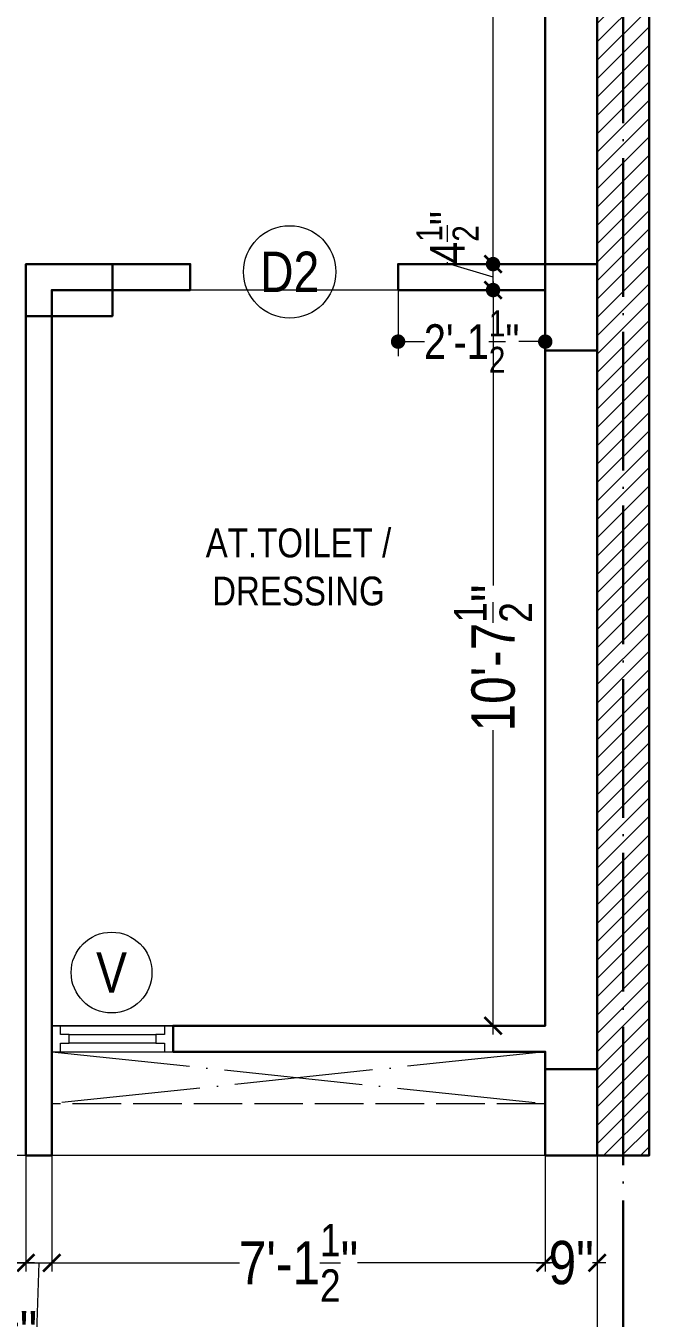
# Model space of a CAD drawing. Header units: millimetres. Extents: x 56222 to 152663, y -171621 to -121287.
# Drawn here: x 148304.1 to 148412.1, y -171113 to -170889.1 of the extents above; entities that cross this region are included whole.
import ezdxf

# ---------------------------------------------------------------- set-up
doc = ezdxf.new("R2010")
doc.units = ezdxf.units.MM
doc.header["$MEASUREMENT"] = 0
doc.header["$PDMODE"] = 35
doc.linetypes.add('ACAD_ISO02W100', pattern=[15, 12, -3])
doc.linetypes.add('ACAD_ISO04W100', pattern=[30, 24, -3, 0, -3])
doc.layers.get('Defpoints').update_dxf_attribs({"color": 220})
for name, color, linetype, lineweight in [('COLUMN', 1, 'Continuous', 30), ('GROUND FLOOR', 7, 'Continuous', 9), ('GROUND FLOOR  ( DIM )', 7, 'Continuous', 9), ('GROUND FLOOR  ( HATCH )', 251, 'Continuous', 9), ('GROUND FLOOR  ( PLINE )', 251, 'Continuous', 30), ('GROUND FLOOR ( DW_RAIL )', 7, 'Continuous', 9), ('X_PLOT', 1, 'Continuous', 9)]:
    doc.layers.add(name, color=color, linetype=linetype, lineweight=lineweight)
doc.layers.add('GROUND FLOOR  ( Text )', color=251, linetype='Continuous')
doc.styles.add('Cn BT~6', font='swissc.ttf', dxfattribs={"height": 6})
doc.styles.add("Cn_BT_0'-0", font='swissc.ttf')
doc.styles.add('Cn_BT_7', font='swissc.ttf', dxfattribs={"height": 7})
doc.styles.add('Cn_BT_7½', font='swissc.ttf', dxfattribs={"height": 7.5})
doc.dimstyles.new('Cn BT~6', dxfattribs={"dimtxt": 0.18, "dimasz": 2.5, "dimexe": 2.5, "dimexo": 0, "dimgap": 0.09, "dimtad": 0, "dimdec": 3, "dimzin": 3, "dimdsep": 46, "dimlunit": 4, "dimtxsty": 'Cn BT~6', "dimblk": 'DOT', "dimcen": 0.09, "dimdle": 2, "dimclrd": 250, "dimclre": 250, "dimclrt": 5, "dimadec": 0, "dimazin": 0, "dimtfac": 0.75, "dimtdec": 3, "dimtofl": 0, "dimtmove": 0, "dimatfit": 3, "dimfxl": 1, "dimtolj": 1, "dimtzin": 0, "dimlwd": 15, "dimlwe": 15, "dimarcsym": 0})
doc.dimstyles.new('Cn_BT_7½', dxfattribs={"dimtxt": 9, "dimasz": 3, "dimexe": 1.5, "dimexo": 0, "dimgap": 0.09, "dimtad": 0, "dimdec": 3, "dimzin": 3, "dimdsep": 46, "dimlunit": 4, "dimtxsty": 'Cn_BT_7½', "dimblk": 'ARCHTICK', "dimcen": 0.09, "dimdle": 1.5, "dimclrd": 251, "dimclre": 251, "dimclrt": 14, "dimadec": 0, "dimazin": 0, "dimtfac": 0.75, "dimtdec": 3, "dimtofl": 0, "dimtmove": 0, "dimatfit": 3, "dimfxl": 0, "dimtolj": 1, "dimtzin": 0, "dimlwd": 15, "dimlwe": 15, "dimarcsym": 0})

# ---------------------------------------------------------------- blocks, each defined once
blk = doc.blocks.new('_ArchTick')
at = {"color": 0, "linetype": 'ByBlock', "const_width": 0.15}
blk.add_lwpolyline([(-0.5, -0.5), (0.5, 0.5)], dxfattribs=at)
blk = doc.blocks.new('*D77')
at = {"layer": 'Defpoints', "color": 0, "transparency": 16777216}
for p in [(148394.12, -170801.36), (148385.08, -170930.36), (148394.12, -170930.36)]:
    blk.add_point(p, dxfattribs=at)
at = {"layer": 'GROUND FLOOR  ( DIM )', "color": 251, "lineweight": 15, "transparency": 16777216}
for p, q in [((148394.12, -170801.36), (148383.58, -170801.36)), ((148385.08, -170799.86), (148385.08, -170855)), ((148385.08, -170931.86), (148385.08, -170876.72)), ((148394.12, -170930.36), (148383.58, -170930.36))]:
    blk.add_line(p, q, dxfattribs=at)
at = {"layer": 'GROUND FLOOR  ( DIM )', "color": 251, "lineweight": 15, "transparency": 16777216, "xscale": 3, "yscale": 3, "zscale": 3}
for p, rotation in [((148385.08, -170801.36), 90), ((148385.08, -170930.36), 270)]:
    blk.add_blockref('_ArchTick', p, dxfattribs=dict(at, rotation=rotation))
at = {"layer": 'GROUND FLOOR  ( DIM )', "color": 14, "transparency": 16777216, "insert": (148385.08, -170865.86), "char_height": 7.5, "attachment_point": 5, "rotation": 90, "style": 'Cn_BT_7½'}
blk.add_mtext('\\A1;10\'-9"', dxfattribs=at)
blk = doc.blocks.new('*D78')
at = {"layer": 'Defpoints', "color": 0, "transparency": 16777216}
for p in [(148394.12, -170934.86), (148385.08, -171062.36), (148394.12, -171062.36)]:
    blk.add_point(p, dxfattribs=at)
at = {"layer": 'GROUND FLOOR  ( DIM )', "color": 251, "lineweight": 15, "transparency": 16777216}
for p, q in [((148385.08, -170933.36), (148385.08, -170986.07)), ((148394.12, -170934.86), (148383.58, -170934.86)), ((148385.08, -171063.86), (148385.08, -171011.14)), ((148394.12, -171062.36), (148383.58, -171062.36))]:
    blk.add_line(p, q, dxfattribs=at)
at = {"layer": 'GROUND FLOOR  ( DIM )', "color": 251, "lineweight": 15, "transparency": 16777216, "xscale": 3, "yscale": 3, "zscale": 3}
for p, rotation in [((148385.08, -170934.86), 90), ((148385.08, -171062.36), 270)]:
    blk.add_blockref('_ArchTick', p, dxfattribs=dict(at, rotation=rotation))
at = {"layer": 'GROUND FLOOR  ( DIM )', "color": 14, "transparency": 16777216, "insert": (148385.08, -170998.61), "char_height": 7.5, "attachment_point": 5, "rotation": 90, "style": 'Cn_BT_7½'}
blk.add_mtext('\\A1;10\'-7{\\H0.750000x;\\S1/2;}"', dxfattribs=at)
blk = doc.blocks.new('*D96')
at = {"layer": 'Defpoints', "color": 0, "transparency": 16777216}
for p in [(148208.12, -171075.86), (148304.12, -171084.86), (148304.12, -171103.43)]:
    blk.add_point(p, dxfattribs=at)
at = {"layer": 'GROUND FLOOR  ( DIM )', "color": 251, "lineweight": 15, "transparency": 16777216}
for p, q in [((148208.12, -171075.86), (148208.12, -171104.93)), ((148304.12, -171084.86), (148304.12, -171104.93)), ((148206.62, -171103.43), (148247.6, -171103.43)), ((148305.62, -171103.43), (148264.65, -171103.43))]:
    blk.add_line(p, q, dxfattribs=at)
at = {"layer": 'GROUND FLOOR  ( DIM )', "color": 251, "lineweight": 15, "transparency": 16777216, "xscale": 3, "yscale": 3, "zscale": 3, "rotation": 180}
blk.add_blockref('_ArchTick', (148208.12, -171103.43), dxfattribs=at)
at = {"layer": 'GROUND FLOOR  ( DIM )', "color": 251, "lineweight": 15, "transparency": 16777216, "xscale": 3, "yscale": 3, "zscale": 3}
blk.add_blockref('_ArchTick', (148304.12, -171103.43), dxfattribs=at)
at = {"layer": 'GROUND FLOOR  ( DIM )', "color": 14, "transparency": 16777216, "insert": (148256.12, -171103.43), "char_height": 7.5, "attachment_point": 5, "style": 'Cn_BT_7½'}
blk.add_mtext('\\A1;8\'-0"', dxfattribs=at)
blk = doc.blocks.new('*D97')
at = {"layer": 'Defpoints', "color": 0, "transparency": 16777216}
for p in [(148304.12, -171084.86), (148308.62, -171084.86), (148308.62, -171103.43)]:
    blk.add_point(p, dxfattribs=at)
at = {"layer": 'GROUND FLOOR  ( DIM )', "color": 251, "lineweight": 15, "transparency": 16777216}
for p, q in [((148304.12, -171084.86), (148304.12, -171104.93)), ((148308.62, -171084.86), (148308.62, -171104.93)), ((148302.62, -171103.43), (148310.12, -171103.43)), ((148306.37, -171103.43), (148305.95, -171115.53)), ((148305.95, -171115.53), (148305.77, -171115.53))]:
    blk.add_line(p, q, dxfattribs=at)
at = {"layer": 'GROUND FLOOR  ( DIM )', "color": 251, "lineweight": 15, "transparency": 16777216, "xscale": 3, "yscale": 3, "zscale": 3, "rotation": 180}
blk.add_blockref('_ArchTick', (148304.12, -171103.43), dxfattribs=at)
at = {"layer": 'GROUND FLOOR  ( DIM )', "color": 251, "lineweight": 15, "transparency": 16777216, "xscale": 3, "yscale": 3, "zscale": 3}
blk.add_blockref('_ArchTick', (148308.62, -171103.43), dxfattribs=at)
at = {"layer": 'GROUND FLOOR  ( DIM )', "color": 14, "transparency": 16777216, "insert": (148300.4, -171115.53), "char_height": 7.5, "attachment_point": 5, "style": 'Cn_BT_7½'}
blk.add_mtext('\\A1;4{\\H0.750000x;\\S1/2;}"', dxfattribs=at)
blk = doc.blocks.new('*D98')
at = {"layer": 'Defpoints', "color": 0, "transparency": 16777216}
for p in [(148308.62, -171084.86), (148394.12, -171084.86), (148394.12, -171103.43)]:
    blk.add_point(p, dxfattribs=at)
at = {"layer": 'GROUND FLOOR  ( DIM )', "color": 251, "lineweight": 15, "transparency": 16777216}
for p, q in [((148308.62, -171084.86), (148308.62, -171104.93)), ((148394.12, -171084.86), (148394.12, -171104.93)), ((148307.12, -171103.43), (148341.17, -171103.43)), ((148395.62, -171103.43), (148361.57, -171103.43))]:
    blk.add_line(p, q, dxfattribs=at)
at = {"layer": 'GROUND FLOOR  ( DIM )', "color": 251, "lineweight": 15, "transparency": 16777216, "xscale": 3, "yscale": 3, "zscale": 3, "rotation": 180}
blk.add_blockref('_ArchTick', (148308.62, -171103.43), dxfattribs=at)
at = {"layer": 'GROUND FLOOR  ( DIM )', "color": 251, "lineweight": 15, "transparency": 16777216, "xscale": 3, "yscale": 3, "zscale": 3}
blk.add_blockref('_ArchTick', (148394.12, -171103.43), dxfattribs=at)
at = {"layer": 'GROUND FLOOR  ( DIM )', "color": 14, "transparency": 16777216, "insert": (148351.37, -171103.43), "char_height": 7.5, "attachment_point": 5, "style": 'Cn_BT_7½'}
blk.add_mtext('\\A1;7\'-1{\\H0.750000x;\\S1/2;}"', dxfattribs=at)
blk = doc.blocks.new('*D99')
at = {"layer": 'Defpoints', "color": 0, "transparency": 16777216}
for p in [(148394.12, -171084.86), (148403.12, -171084.86), (148403.12, -171103.43)]:
    blk.add_point(p, dxfattribs=at)
at = {"layer": 'GROUND FLOOR  ( DIM )', "color": 251, "lineweight": 15, "transparency": 16777216}
for p, q in [((148394.12, -171084.86), (148394.12, -171104.93)), ((148403.12, -171084.86), (148403.12, -171104.93)), ((148392.62, -171103.43), (148394.97, -171103.43)), ((148404.62, -171103.43), (148402.28, -171103.43))]:
    blk.add_line(p, q, dxfattribs=at)
at = {"layer": 'GROUND FLOOR  ( DIM )', "color": 251, "lineweight": 15, "transparency": 16777216, "xscale": 3, "yscale": 3, "zscale": 3, "rotation": 180}
blk.add_blockref('_ArchTick', (148394.12, -171103.43), dxfattribs=at)
at = {"layer": 'GROUND FLOOR  ( DIM )', "color": 251, "lineweight": 15, "transparency": 16777216, "xscale": 3, "yscale": 3, "zscale": 3}
blk.add_blockref('_ArchTick', (148403.12, -171103.43), dxfattribs=at)
at = {"layer": 'GROUND FLOOR  ( DIM )', "color": 14, "transparency": 16777216, "insert": (148398.62, -171103.43), "char_height": 7.5, "attachment_point": 5, "style": 'Cn_BT_7½'}
blk.add_mtext('\\A1;9"', dxfattribs=at)
blk = doc.blocks.new('_Dot')
at = {"color": 0, "linetype": 'ByBlock', "lineweight": -2}
blk.add_line((-0.5, 0), (-1, 0), dxfattribs=at)
at = {"color": 0, "linetype": 'ByBlock', "const_width": 0.5}
blk.add_lwpolyline([(-0.25, 0, 1), (0.25, 0, 1)], format="xyb", close=True, dxfattribs=at)
blk = doc.blocks.new('*D103')
at = {"layer": 'Defpoints', "color": 0, "transparency": 16777216}
for p in [(148385.08, -170930.36), (148394.12, -170930.36), (148394.12, -170934.86)]:
    blk.add_point(p, dxfattribs=at)
at = {"layer": 'GROUND FLOOR  ( DIM )', "color": 250, "lineweight": 15, "transparency": 16777216}
for p, q in [((148385.08, -170927.86), (148385.08, -170925.36)), ((148377.16, -170930.23), (148377.16, -170930.05)), ((148385.08, -170932.61), (148377.16, -170930.23)), ((148394.12, -170930.36), (148382.58, -170930.36)), ((148385.08, -170934.86), (148385.08, -170930.36)), ((148394.12, -170934.86), (148382.58, -170934.86)), ((148385.08, -170937.36), (148385.08, -170939.86))]:
    blk.add_line(p, q, dxfattribs=at)
at = {"layer": 'GROUND FLOOR  ( DIM )', "color": 250, "lineweight": 15, "transparency": 16777216, "xscale": 2.5, "yscale": 2.5, "zscale": 2.5}
for p, rotation in [((148385.08, -170930.36), 270), ((148385.08, -170934.86), 90)]:
    blk.add_blockref('_Dot', p, dxfattribs=dict(at, rotation=rotation))
at = {"layer": 'GROUND FLOOR  ( DIM )', "color": 5, "transparency": 16777216, "insert": (148377.16, -170925.74), "char_height": 6, "attachment_point": 5, "rotation": 90, "style": 'Cn BT~6'}
blk.add_mtext('\\A1;4{\\H0.750000x;\\S1/2;}"', dxfattribs=at)
blk = doc.blocks.new('*D107')
at = {"layer": 'Defpoints', "color": 0, "transparency": 16777216}
for p in [(148368.62, -170934.86), (148394.12, -170934.86), (148368.62, -170943.79)]:
    blk.add_point(p, dxfattribs=at)
at = {"layer": 'GROUND FLOOR  ( DIM )', "color": 250, "lineweight": 15, "transparency": 16777216}
for p, q in [((148368.62, -170934.86), (148368.62, -170946.29)), ((148394.12, -170934.86), (148394.12, -170946.29)), ((148371.12, -170943.79), (148373.21, -170943.79)), ((148391.62, -170943.79), (148389.54, -170943.79))]:
    blk.add_line(p, q, dxfattribs=at)
at = {"layer": 'GROUND FLOOR  ( DIM )', "color": 250, "lineweight": 15, "transparency": 16777216, "xscale": 2.5, "yscale": 2.5, "zscale": 2.5, "rotation": 180}
blk.add_blockref('_Dot', (148368.62, -170943.79), dxfattribs=at)
at = {"layer": 'GROUND FLOOR  ( DIM )', "color": 250, "lineweight": 15, "transparency": 16777216, "xscale": 2.5, "yscale": 2.5, "zscale": 2.5}
blk.add_blockref('_Dot', (148394.12, -170943.79), dxfattribs=at)
at = {"layer": 'GROUND FLOOR  ( DIM )', "color": 5, "transparency": 16777216, "insert": (148381.37, -170943.79), "char_height": 6, "attachment_point": 5, "style": 'Cn BT~6'}
blk.add_mtext('\\A1;2\'-1{\\H0.750000x;\\S1/2;}"', dxfattribs=at)
blk = doc.blocks.new('*D120')
at = {"layer": 'Defpoints', "color": 0, "transparency": 16777216}
for p in [(148002.62, -171084.86), (148403.12, -171084.86), (148403.12, -171133.15)]:
    blk.add_point(p, dxfattribs=at)
at = {"layer": 'GROUND FLOOR  ( DIM )', "color": 250, "lineweight": 15, "transparency": 16777216}
for p, q in [((148002.62, -171084.86), (148002.62, -171135.65)), ((148403.12, -171084.86), (148403.12, -171135.65)), ((148005.12, -171133.15), (148190.69, -171133.15)), ((148400.62, -171133.15), (148215.06, -171133.15))]:
    blk.add_line(p, q, dxfattribs=at)
at = {"layer": 'GROUND FLOOR  ( DIM )', "color": 250, "lineweight": 15, "transparency": 16777216, "xscale": 2.5, "yscale": 2.5, "zscale": 2.5, "rotation": 180}
blk.add_blockref('_Dot', (148002.62, -171133.15), dxfattribs=at)
at = {"layer": 'GROUND FLOOR  ( DIM )', "color": 250, "lineweight": 15, "transparency": 16777216, "xscale": 2.5, "yscale": 2.5, "zscale": 2.5}
blk.add_blockref('_Dot', (148403.12, -171133.15), dxfattribs=at)
at = {"layer": 'GROUND FLOOR  ( DIM )', "color": 5, "transparency": 16777216, "insert": (148202.87, -171133.15), "char_height": 7, "attachment_point": 5, "style": "Cn_BT_0'-0"}
blk.add_mtext('\\A1;{\\fSwis721 Cn BT|b1|i0|c0|p34;33\'-4{\\H0.750000x;\\S1/2;}"}', dxfattribs=at)

msp = doc.modelspace()

# ---------------------------------------------------------------- hatches: boundary and pattern name
at = {"layer": 'GROUND FLOOR  ( HATCH )'}
h = msp.add_hatch(dxfattribs=at)
h.set_pattern_fill('ANSI31', color=6, scale=18, style=0)
h.set_pattern_definition([(45, (31871.4377, -8465.6817), (-1.590990258, 1.590990258), [])])
h.paths.add_polyline_path([(148412.1236, -170741.3561), (148403.1236, -170741.3561), (148403.1236, -171084.8561), (148412.1236, -171084.8561)])

# ---------------------------------------------------------------- linework, layer by layer
at = {"layer": 'COLUMN'}
for points in [[(148319.1236, -170930.3561), (148319.1236, -170939.3561), (148304.1236, -170939.3561), (148304.1236, -170930.3561)], [(148394.1236, -170930.3561), (148403.1236, -170930.3561), (148403.1236, -170945.3561), (148394.1236, -170945.3561)], [(148394.1236, -171069.8561), (148403.1236, -171069.8561), (148403.1236, -171084.8561), (148394.1236, -171084.8561)]]:
    msp.add_lwpolyline(points, close=True, dxfattribs=at)
at = {"layer": 'GROUND FLOOR'}
for p, q in [((148403.1236, -170701.3072), (148403.1236, -171222.24)), ((148394.1236, -170801.3561), (148394.1236, -170930.3561)), ((148332.6236, -170930.3561), (148304.1236, -170930.3561)), ((148332.6236, -170930.3561), (148332.6236, -170934.8561)), ((148394.1236, -170930.3561), (148368.6236, -170930.3561)), ((148368.6236, -170930.3561), (148368.6236, -170934.8561)), ((148308.6236, -170934.8561), (148308.6236, -171084.8561)), ((148394.1236, -170934.8561), (148308.6236, -170934.8561)), ((148394.1236, -170934.8561), (148394.1236, -171062.3561)), ((148308.6236, -171062.3561), (148394.1236, -171062.3561)), ((148329.6236, -171062.3561), (148329.6236, -171066.8561)), ((148308.6236, -171066.8561), (148394.1236, -171066.8561)), ((148394.1236, -171066.8561), (148394.1236, -171084.8561)), ((148403.1236, -171084.8561), (148002.6236, -171084.8561))]:
    msp.add_line(p, q, dxfattribs=at)
at = {"layer": 'GROUND FLOOR', "color": 1, "linetype": 'ACAD_ISO04W100'}
for p, q in [((148407.6236, -170701.3072), (148407.6236, -171084.8561)), ((148308.6236, -171066.8561), (148394.1236, -171075.8561)), ((148394.1236, -171066.8561), (148308.6236, -171075.8561))]:
    msp.add_line(p, q, dxfattribs=at)
at = {"layer": 'GROUND FLOOR', "linetype": 'ACAD_ISO02W100', "ltscale": 0.7}
msp.add_line((148394.1236, -171075.8561), (148308.6236, -171075.8561), dxfattribs=at)
at = {"layer": 'GROUND FLOOR', "color": 6, "lineweight": 30}
msp.add_lwpolyline([(148412.1236, -170741.3561), (148403.1236, -170741.3561), (148403.1236, -171084.8561), (148412.1236, -171084.8561)], close=True, dxfattribs=at)
at = {"layer": 'GROUND FLOOR  ( DIM )', "color": 5}
for centre, radius in [((148349.8399, -170931.6993), 8), ((148318.9766, -171053.1216), 7)]:
    msp.add_circle(centre, radius, dxfattribs=at)
at = {"layer": 'GROUND FLOOR  ( PLINE )'}
for points in [[(148403.1236, -170792.3561), (148358.1236, -170792.3561), (148358.1236, -170801.3561), (148394.1236, -170801.3561), (148394.1236, -170930.3561), (148368.6236, -170930.3561), (148368.6236, -170934.8561), (148394.1236, -170934.8561), (148394.1236, -171062.3561), (148329.6236, -171062.3561), (148329.6236, -171066.8561), (148394.1236, -171066.8561), (148394.1236, -171084.8561), (148403.1236, -171084.8561)], [(148304.1236, -170930.3561), (148332.6236, -170930.3561), (148332.6236, -170934.8561), (148308.6236, -170934.8561), (148308.6236, -171084.8561), (148304.1236, -171084.8561)]]:
    msp.add_lwpolyline(points, close=True, dxfattribs=at)
at = {"layer": 'GROUND FLOOR ( DW_RAIL )'}
msp.add_lwpolyline([(148329.6236, -171062.3561), (148328.1236, -171062.3561), (148328.1236, -171063.8561), (148326.6236, -171063.8561), (148326.6236, -171065.3561), (148311.6236, -171065.3561), (148311.6236, -171063.8561), (148310.1236, -171063.8561), (148310.1236, -171062.3561), (148308.6236, -171062.3561), (148308.6236, -171066.8561), (148310.1236, -171066.8561), (148310.1236, -171065.3561), (148311.6236, -171065.3561), (148311.6236, -171063.8561), (148326.6236, -171063.8561), (148326.6236, -171065.3561), (148328.1236, -171065.3561), (148328.1236, -171066.8561), (148329.6236, -171066.8561), (148329.6236, -171062.3561), (148308.6236, -171062.3561), (148308.6236, -171066.8561), (148329.6236, -171066.8561)], close=True, dxfattribs=at)
at = {"layer": 'X_PLOT', "linetype": 'ACAD_ISO04W100', "lineweight": 30}
msp.add_line((148407.6236, -170701.3072), (148407.6236, -171197.1061), dxfattribs=at)

# ---------------------------------------------------------------- texts
at = {"layer": 'GROUND FLOOR  ( DIM )', "color": 5, "char_height": 7, "attachment_point": 5, "style": 'Cn_BT_7'}
for s, insert in [('D2', (148349.8399, -170931.6993)), ('V', (148318.9766, -171053.1216))]:
    msp.add_mtext(s, dxfattribs=dict(at, insert=insert))
at = {"layer": 'GROUND FLOOR  ( Text )', "insert": (148351.3609, -170982.8775), "char_height": 5, "attachment_point": 5, "style": "Cn_BT_0'-0"}
msp.add_mtext('AT.TOILET /\\PDRESSING', dxfattribs=at)

# ---------------------------------------------------------------- dimensions: what is measured, and where the dimension line sits
at = {"layer": 'GROUND FLOOR  ( DIM )'}
for base, p1, p2, picture, middle in [((148385.0761, -170930.3561), (148394.1236, -170801.3561), (148394.1236, -170930.3561), '*D77', (148385.0761, -170865.8561)), ((148385.0761, -171062.3561), (148394.1236, -170934.8561), (148394.1236, -171062.3561), '*D78', (148385.0761, -170998.6061))]:
    dim = msp.add_linear_dim(base=base, p1=p1, p2=p2, angle=90, dimstyle='Cn_BT_7½', dxfattribs=at)
    dim.commit()
    dim.dimension.update_dxf_attribs({"geometry": picture, "text_midpoint": middle})
dim = msp.add_linear_dim(base=(148385.0761, -170930.3561), p1=(148394.1236, -170934.8561), p2=(148394.1236, -170930.3561), angle=90, dimstyle='Cn BT~6', override={"dimtmove": 1}, dxfattribs=at)
dim.commit()
dim.dimension.update_dxf_attribs({"geometry": '*D103', "text_midpoint": (148377.1589, -170929.9609)})
for base, p1, p2, dimstyle, picture, middle in [((148368.6236, -170943.7922), (148394.1236, -170934.8561), (148368.6236, -170934.8561), 'Cn BT~6', '*D107', (148381.3736, -170943.7922)), ((148304.1236, -171103.4279), (148208.1236, -171075.8561), (148304.1236, -171084.8561), 'Cn_BT_7½', '*D96', (148256.1236, -171103.4279)), ((148394.1236, -171103.4279), (148308.6236, -171084.8561), (148394.1236, -171084.8561), 'Cn_BT_7½', '*D98', (148351.3736, -171103.4279)), ((148403.1236, -171103.4279), (148394.1236, -171084.8561), (148403.1236, -171084.8561), 'Cn_BT_7½', '*D99', (148398.6236, -171103.4279))]:
    dim = msp.add_linear_dim(base=base, p1=p1, p2=p2, dimstyle=dimstyle, dxfattribs=at)
    dim.commit()
    dim.dimension.update_dxf_attribs({"geometry": picture, "text_midpoint": middle})
dim = msp.add_linear_dim(base=(148403.1236, -171133.1477), p1=(148002.6236, -171084.8561), p2=(148403.1236, -171084.8561), text='{\\fSwis721 Cn BT|b1|i0|c0|p34;<>}', dimstyle='Cn BT~6', override={"dimtxt": 7, "dimtxsty": "Cn_BT_0'-0"}, dxfattribs=at)
dim.commit()
dim.dimension.update_dxf_attribs({"geometry": '*D120', "text_midpoint": (148202.8736, -171133.1477)})
dim = msp.add_linear_dim(base=(148308.6236, -171103.4279), p1=(148304.1236, -171084.8561), p2=(148308.6236, -171084.8561), dimstyle='Cn_BT_7½', override={"dimtmove": 1}, dxfattribs=at)
dim.commit()
dim.dimension.update_dxf_attribs({"geometry": '*D97', "text_midpoint": (148305.6777, -171115.5281), "dimtype": 160})

doc.saveas('drawing.dxf')
